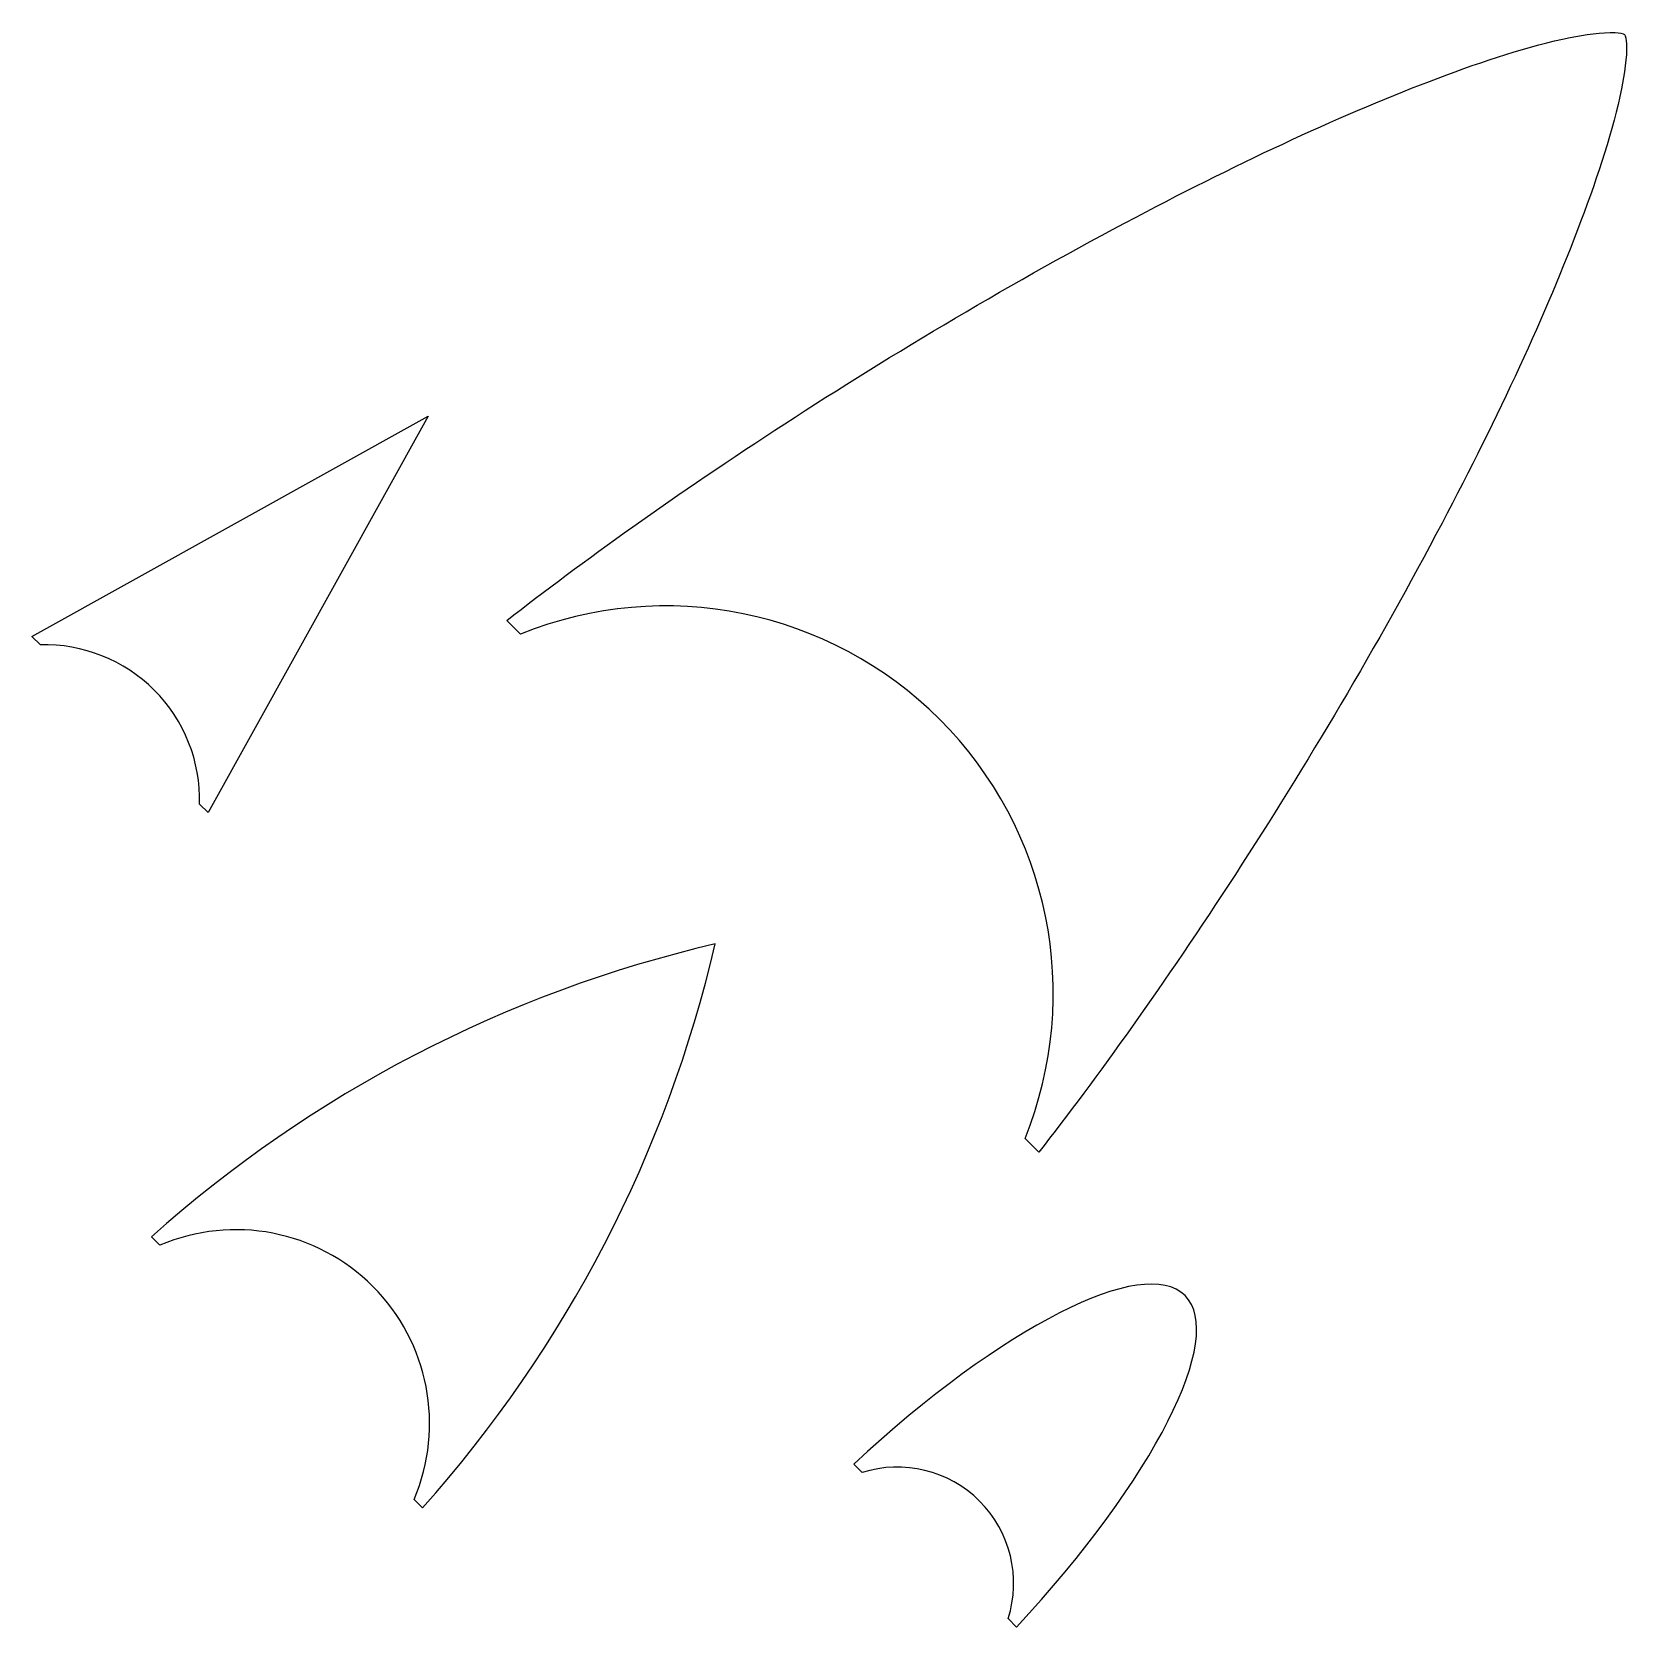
# Model space of a CAD drawing. Header units: millimetres. Extents: x 0 to 80, y 0 to 80.
import ezdxf

# ---------------------------------------------------------------- set-up
doc = ezdxf.new("R2010")
doc.units = ezdxf.units.MM
doc.layers.add('OUTLINE', color=7, linetype='Continuous')

msp = doc.modelspace()

# ---------------------------------------------------------------- linework, layer by layer
at = {"layer": 'OUTLINE'}
for p, q in [((0, 49.704), (19.885, 60.752)), ((19.885, 60.752), (8.838, 40.867)), ((24.525, 49.815), (23.838, 50.502)), ((0.424, 49.28), (0, 49.704)), ((8.838, 40.867), (8.414, 41.291)), ((50.521, 23.819), (49.834, 24.506)), ((6.426, 19.159), (6.001, 19.584)), ((41.662, 7.752), (41.238, 8.176)), ((19.603, 5.982), (19.179, 6.407)), ((49.414, 0), (48.99, 0.424))]:
    msp.add_line(p, q, dxfattribs=at)
for centre, radius, start, end in [((31.811, 31.792), 19.44, -22.01186, 112.01186), ((0.641, 41.507), 7.776, -1.59441, 91.59441), ((48.898, -28.443), 64.394, 103.10921, 131.7707), ((-28.423, 48.879), 64.394, -41.7707, -13.10921), ((10.237, 10.218), 9.72, -23.0869, 113.0869), ((43.433, 2.196), 5.832, -17.68351, 107.68351)]:
    msp.add_arc(centre, radius, start, end, dxfattribs=at)
for start_param, end_param in [(3.141593, 4.580895), (1.702291, 3.141593)]:
    msp.add_ellipse((43.433, 2.196), major_axis=(-14.433, -14.433), ratio=0.285714, start_param=start_param, end_param=end_param, dxfattribs=at)
for points in [[(70.565, 77.713), (72.856, 78.575), (75.138, 79.329), (77.193, 79.745)], [(77.193, 79.745), (77.909, 79.889), (78.8, 80.028), (79.445, 79.995)], [(79.445, 79.995), (79.633, 79.985), (79.875, 79.95), (79.922, 79.903)], [(80.014, 79.426), (80.047, 78.78), (79.908, 77.89), (79.764, 77.174)], [(79.922, 79.903), (79.969, 79.855), (80.004, 79.614), (80.014, 79.426)], [(55.406, 70.741), (60.782, 73.568), (65.875, 75.949), (70.565, 77.713)], [(79.764, 77.174), (79.348, 75.119), (78.594, 72.837), (77.732, 70.546)], [(23.838, 50.502), (31.232, 56.303), (43.108, 64.273), (55.406, 70.741)], [(77.732, 70.546), (75.969, 65.855), (73.587, 60.763), (70.76, 55.387)], [(70.76, 55.387), (64.292, 43.089), (56.322, 31.213), (50.521, 23.819)]]:
    msp.add_open_spline(points, degree=3, dxfattribs=at)

doc.saveas('drawing.dxf')
